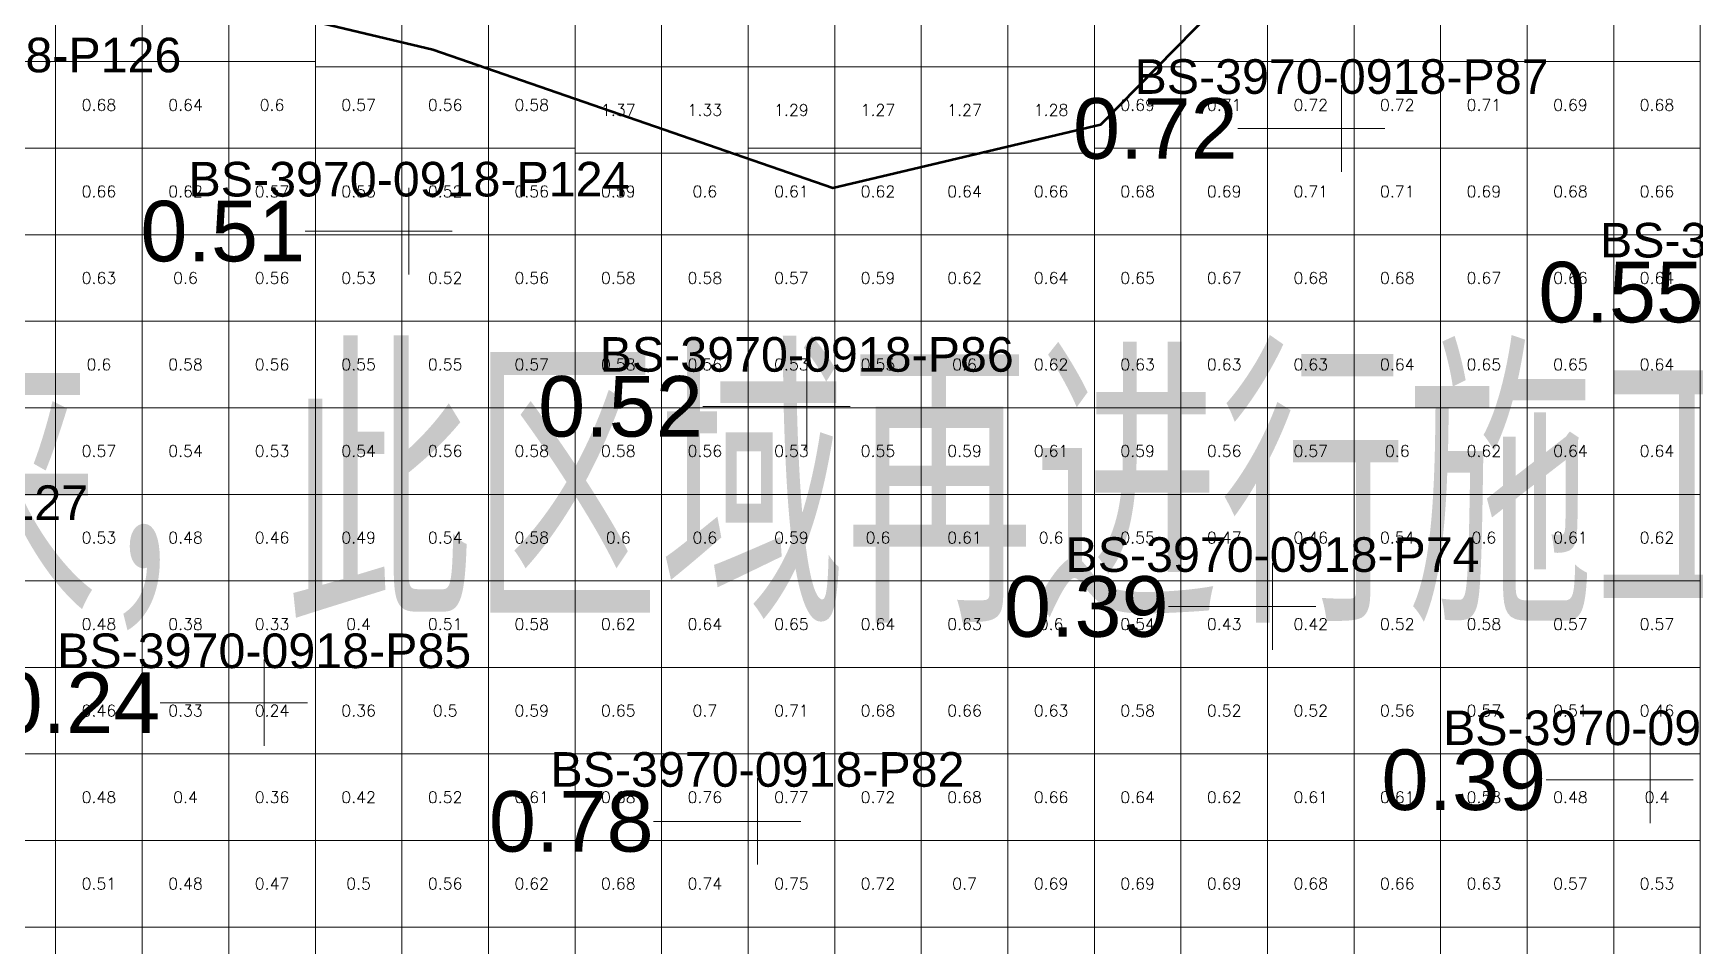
# Model space of a CAD drawing. Header units: inches. Extents: x 469759 to 470079, y 4349683 to 4349873.
# Drawn here: x 469878.04 to 469897.24, y 4349738.23 to 4349748.77 of the extents above; entities that cross this region are included whole.
import ezdxf
from ezdxf.enums import TextEntityAlignment as Align

# ---------------------------------------------------------------- set-up
doc = ezdxf.new("R2010")
doc.units = ezdxf.units.IN
doc.header["$MEASUREMENT"] = 0
for name, color, linetype, lineweight in [('点', 7, 'Continuous', 0), ('爆区方格网', 7, 'Continuous', 0), ('线条', 7, 'Continuous', 0), ('钻孔', 7, 'Continuous', 0)]:
    doc.layers.add(name, color=color, linetype=linetype, lineweight=lineweight)
doc.styles.add('3dmine_textStyle_1', font='txt.shx', dxfattribs={"height": 1, "bigfont": 'gbcbig.shx'})
doc.styles.add('3dmine_textStyle_2', font='arial.ttf', dxfattribs={"height": 1})
doc.styles.add('Standard_Shx', font='txt.shx', dxfattribs={"bigfont": 'gbcbig.shx'})

msp = doc.modelspace()

# ---------------------------------------------------------------- hatches: boundary and pattern name
at = {"layer": '钻孔', "linetype": 'Continuous', "lineweight": 0, "true_color": 0x00ffff, "extrusion": (0, 1, 0)}
for points in [[(-469878.209, 3959.597), (-469877.209, 3959.597), (-469877.209, 3972.597), (-469878.209, 3972.597)], [(-469894.16, 3959.778), (-469893.16, 3959.778), (-469893.16, 3972.778), (-469894.16, 3972.778)], [(-469883.386, 3959.727), (-469882.386, 3959.727), (-469882.386, 3972.727), (-469883.386, 3972.727)], [(-469887.981, 3959.727), (-469886.981, 3959.727), (-469886.981, 3972.727), (-469887.981, 3972.727)], [(-469887.412, 3959.809), (-469886.412, 3959.809), (-469886.412, 3972.809), (-469887.412, 3972.809)]]:
    msp.add_hatch(color=4, dxfattribs=at).paths.add_polyline_path(points, flags=0)
at = {"layer": '钻孔', "linetype": 'Continuous', "lineweight": 0, "true_color": 0x808080, "extrusion": (0, 1, 0)}
for points in [[(-469893.362, 3959.975), (-469892.362, 3959.975), (-469892.362, 3972.975), (-469893.362, 3972.975)], [(-469881.713, 3959.633), (-469880.713, 3959.633), (-469880.713, 3972.633), (-469881.713, 3972.633)], [(-469897.724, 3959.82), (-469896.724, 3959.82), (-469896.724, 3972.82), (-469897.724, 3972.82)]]:
    msp.add_hatch(color=8, dxfattribs=at).paths.add_polyline_path(points, flags=0)

# ---------------------------------------------------------------- linework, layer by layer
at = {"color": 5, "linetype": 'Continuous', "lineweight": 53, "elevation": 3966.246}
msp.add_lwpolyline([(469900.052, 4349766.199), (469884.88, 4349759.29), (469889.478, 4349756.794), (469892.637, 4349754.266), (469891.705, 4349752.968), (469892.104, 4349749.476), (469890.375, 4349747.712), (469887.283, 4349746.98), (469882.661, 4349748.577), (469880.7, 4349749.043), (469877.541, 4349750.341)], dxfattribs=at)
at = {"color": 5, "linetype": 'Continuous', "lineweight": 50, "elevation": 3966.246}
msp.add_lwpolyline([(469863.277, 4349745.916), (469865.372, 4349742.59), (469870.758, 4349742.39), (469875.513, 4349745.185), (469875.059, 4349748.364), (469877.541, 4349750.341), (469880.7, 4349749.043), (469882.661, 4349748.577), (469887.283, 4349746.98), (469890.375, 4349747.712), (469892.104, 4349749.476), (469891.705, 4349752.968), (469892.637, 4349754.266), (469889.478, 4349756.794), (469884.88, 4349759.29), (469865.757, 4349749.122), (469863.277, 4349745.916)], dxfattribs=at)
at = {"layer": '点', "color": 138, "linetype": 'Continuous', "lineweight": 0, "true_color": 0x004c4c}
for points, elevation in [([(469893.16, 4349747.17), (469893.16, 4349748.17)], 3972.778), ([(469893.66, 4349747.67), (469892.66, 4349747.67)], 3972.778), ([(469882.386, 4349745.984), (469882.386, 4349746.984)], 3972.727), ([(469882.886, 4349746.484), (469881.886, 4349746.484)], 3972.727), ([(469886.981, 4349743.959), (469886.981, 4349744.959)], 3972.727), ([(469887.481, 4349744.459), (469886.481, 4349744.459)], 3972.727), ([(469892.362, 4349741.646), (469892.362, 4349742.646)], 3972.975), ([(469892.862, 4349742.146), (469891.862, 4349742.146)], 3972.975), ([(469880.713, 4349740.534), (469880.713, 4349741.534)], 3972.633), ([(469881.213, 4349741.034), (469880.213, 4349741.034)], 3972.633), ([(469896.724, 4349739.644), (469896.724, 4349740.644)], 3972.82), ([(469886.412, 4349739.163), (469886.412, 4349740.163)], 3972.809), ([(469897.224, 4349740.144), (469896.224, 4349740.144)], 3972.82), ([(469886.912, 4349739.663), (469885.912, 4349739.663)], 3972.809)]:
    msp.add_lwpolyline(points, dxfattribs=dict(at, elevation=elevation))
at = {"layer": '爆区方格网', "color": 5, "linetype": 'Continuous', "lineweight": 0}
for points, elevation in [([(469878.304, 4349749.383), (469878.304, 4349748.442), (469877.304, 4349748.442), (469877.304, 4349749.383), (469877.304, 4349749.442), (469878.304, 4349749.442), (469878.304, 4349749.383)], 3972.193), ([(469879.304, 4349748.442), (469878.304, 4349748.442), (469878.304, 4349749.383), (469879.304, 4349749.383), (469879.304, 4349748.442)], 3972.193), ([(469880.304, 4349748.442), (469879.304, 4349748.442), (469879.304, 4349749.383), (469880.304, 4349749.383), (469880.304, 4349748.442)], 3972.193), ([(469882.304, 4349748.383), (469881.304, 4349748.383), (469881.304, 4349749.383), (469882.304, 4349749.383), (469882.304, 4349748.383)], 3972.334)]:
    msp.add_lwpolyline(points, dxfattribs=dict(at, elevation=elevation))
at = {"layer": '爆区方格网', "color": 5, "linetype": 'Continuous', "lineweight": 0, "true_color": 0x0000ff, "elevation": 3972.334}
for points in [[(469883.304, 4349748.383), (469882.304, 4349748.383), (469882.304, 4349749.383), (469883.304, 4349749.383), (469883.304, 4349748.383)], [(469884.304, 4349748.383), (469883.304, 4349748.383), (469883.304, 4349749.383), (469884.304, 4349749.383), (469884.304, 4349748.383)], [(469885.304, 4349748.383), (469884.304, 4349748.383), (469884.304, 4349749.383), (469885.304, 4349749.383), (469885.304, 4349748.383)], [(469886.304, 4349748.383), (469885.304, 4349748.383), (469885.304, 4349749.383), (469886.304, 4349749.383), (469886.304, 4349748.383)], [(469887.304, 4349748.383), (469886.304, 4349748.383), (469886.304, 4349749.383), (469887.304, 4349749.383), (469887.304, 4349748.383)], [(469888.304, 4349748.383), (469887.304, 4349748.383), (469887.304, 4349749.383), (469888.304, 4349749.383), (469888.304, 4349748.383)], [(469889.304, 4349748.383), (469888.304, 4349748.383), (469888.304, 4349749.383), (469889.304, 4349749.383), (469889.304, 4349748.383)], [(469890.304, 4349748.383), (469889.304, 4349748.383), (469889.304, 4349749.383), (469890.304, 4349749.383), (469890.304, 4349748.383)], [(469891.304, 4349748.383), (469890.304, 4349748.383), (469890.304, 4349749.383), (469891.304, 4349749.383), (469891.304, 4349748.383)], [(469885.304, 4349747.383), (469884.304, 4349747.383), (469884.304, 4349748.383), (469885.304, 4349748.383), (469885.304, 4349747.383)], [(469886.304, 4349747.383), (469885.304, 4349747.383), (469885.304, 4349748.383), (469886.304, 4349748.383), (469886.304, 4349747.383)], [(469887.304, 4349747.383), (469886.304, 4349747.383), (469886.304, 4349748.383), (469887.304, 4349748.383), (469887.304, 4349747.383)], [(469888.304, 4349747.383), (469887.304, 4349747.383), (469887.304, 4349748.383), (469888.304, 4349748.383), (469888.304, 4349747.383)], [(469889.304, 4349747.383), (469888.304, 4349747.383), (469888.304, 4349748.383), (469889.304, 4349748.383), (469889.304, 4349747.383)], [(469890.304, 4349747.383), (469889.304, 4349747.383), (469889.304, 4349748.383), (469890.304, 4349748.383), (469890.304, 4349747.383)]]:
    msp.add_lwpolyline(points, dxfattribs=at)
at = {"layer": '爆区方格网', "color": 4, "linetype": 'Continuous', "lineweight": 0, "true_color": 0x00ffff, "elevation": 3972.193}
for points in [[(469892.304, 4349748.442), (469891.304, 4349748.442), (469891.304, 4349749.383), (469892.304, 4349749.383), (469892.304, 4349748.442)], [(469893.304, 4349748.442), (469892.304, 4349748.442), (469892.304, 4349749.383), (469892.304, 4349749.442), (469893.304, 4349749.442), (469893.304, 4349748.442)], [(469894.304, 4349748.442), (469893.304, 4349748.442), (469893.304, 4349749.442), (469894.304, 4349749.442), (469894.304, 4349748.442)], [(469895.304, 4349748.442), (469894.304, 4349748.442), (469894.304, 4349749.442), (469895.304, 4349749.442), (469895.304, 4349748.442)], [(469896.304, 4349748.442), (469895.304, 4349748.442), (469895.304, 4349749.442), (469896.304, 4349749.442), (469896.304, 4349748.442)], [(469897.304, 4349748.442), (469896.304, 4349748.442), (469896.304, 4349749.442), (469897.304, 4349749.442), (469897.304, 4349748.442)], [(469878.304, 4349747.442), (469877.304, 4349747.442), (469877.304, 4349748.442), (469878.304, 4349748.442), (469878.304, 4349747.442)], [(469879.304, 4349747.442), (469878.304, 4349747.442), (469878.304, 4349748.442), (469879.304, 4349748.442), (469879.304, 4349747.442)], [(469880.304, 4349747.442), (469879.304, 4349747.442), (469879.304, 4349748.442), (469880.304, 4349748.442), (469880.304, 4349747.442)], [(469881.304, 4349748.383), (469881.304, 4349747.442), (469880.304, 4349747.442), (469880.304, 4349748.442), (469881.304, 4349748.442), (469881.304, 4349748.383)], [(469892.304, 4349747.442), (469891.304, 4349747.442), (469891.304, 4349748.383), (469891.304, 4349748.442), (469892.304, 4349748.442), (469892.304, 4349747.442)], [(469893.304, 4349747.442), (469892.304, 4349747.442), (469892.304, 4349748.442), (469893.304, 4349748.442), (469893.304, 4349747.442)], [(469894.304, 4349747.442), (469893.304, 4349747.442), (469893.304, 4349748.442), (469894.304, 4349748.442), (469894.304, 4349747.442)], [(469895.304, 4349747.442), (469894.304, 4349747.442), (469894.304, 4349748.442), (469895.304, 4349748.442), (469895.304, 4349747.442)], [(469896.304, 4349747.442), (469895.304, 4349747.442), (469895.304, 4349748.442), (469896.304, 4349748.442), (469896.304, 4349747.442)], [(469897.304, 4349747.442), (469896.304, 4349747.442), (469896.304, 4349748.442), (469897.304, 4349748.442), (469897.304, 4349747.442)], [(469882.304, 4349747.442), (469881.304, 4349747.442), (469881.304, 4349748.383), (469882.304, 4349748.383), (469882.304, 4349747.442)], [(469883.304, 4349747.442), (469882.304, 4349747.442), (469882.304, 4349748.383), (469883.304, 4349748.383), (469883.304, 4349747.442)], [(469884.304, 4349747.442), (469883.304, 4349747.442), (469883.304, 4349748.383), (469884.304, 4349748.383), (469884.304, 4349747.442)], [(469891.304, 4349747.442), (469890.304, 4349747.442), (469890.304, 4349748.383), (469891.304, 4349748.383), (469891.304, 4349747.442)], [(469878.304, 4349746.442), (469877.304, 4349746.442), (469877.304, 4349747.442), (469878.304, 4349747.442), (469878.304, 4349746.442)], [(469879.304, 4349746.442), (469878.304, 4349746.442), (469878.304, 4349747.442), (469879.304, 4349747.442), (469879.304, 4349746.442)], [(469880.304, 4349746.442), (469879.304, 4349746.442), (469879.304, 4349747.442), (469880.304, 4349747.442), (469880.304, 4349746.442)], [(469881.304, 4349746.442), (469880.304, 4349746.442), (469880.304, 4349747.442), (469881.304, 4349747.442), (469881.304, 4349746.442)], [(469882.304, 4349746.442), (469881.304, 4349746.442), (469881.304, 4349747.442), (469882.304, 4349747.442), (469882.304, 4349746.442)], [(469883.304, 4349746.442), (469882.304, 4349746.442), (469882.304, 4349747.442), (469883.304, 4349747.442), (469883.304, 4349746.442)], [(469884.304, 4349747.383), (469884.304, 4349746.442), (469883.304, 4349746.442), (469883.304, 4349747.442), (469884.304, 4349747.442), (469884.304, 4349747.383)], [(469887.304, 4349746.442), (469886.304, 4349746.442), (469886.304, 4349747.383), (469886.304, 4349747.442), (469887.304, 4349747.442), (469887.304, 4349746.442)], [(469888.304, 4349747.383), (469888.304, 4349746.442), (469887.304, 4349746.442), (469887.304, 4349747.442), (469888.304, 4349747.442), (469888.304, 4349747.383)], [(469891.304, 4349746.442), (469890.304, 4349746.442), (469890.304, 4349747.383), (469890.304, 4349747.442), (469891.304, 4349747.442), (469891.304, 4349746.442)], [(469892.304, 4349746.442), (469891.304, 4349746.442), (469891.304, 4349747.442), (469892.304, 4349747.442), (469892.304, 4349746.442)], [(469893.304, 4349746.442), (469892.304, 4349746.442), (469892.304, 4349747.442), (469893.304, 4349747.442), (469893.304, 4349746.442)], [(469894.304, 4349746.442), (469893.304, 4349746.442), (469893.304, 4349747.442), (469894.304, 4349747.442), (469894.304, 4349746.442)], [(469895.304, 4349746.442), (469894.304, 4349746.442), (469894.304, 4349747.442), (469895.304, 4349747.442), (469895.304, 4349746.442)], [(469896.304, 4349746.442), (469895.304, 4349746.442), (469895.304, 4349747.442), (469896.304, 4349747.442), (469896.304, 4349746.442)], [(469897.304, 4349746.442), (469896.304, 4349746.442), (469896.304, 4349747.442), (469897.304, 4349747.442), (469897.304, 4349746.442)], [(469885.304, 4349746.442), (469884.304, 4349746.442), (469884.304, 4349747.383), (469885.304, 4349747.383), (469885.304, 4349746.442)], [(469886.304, 4349746.442), (469885.304, 4349746.442), (469885.304, 4349747.383), (469886.304, 4349747.383), (469886.304, 4349746.442)], [(469889.304, 4349746.442), (469888.304, 4349746.442), (469888.304, 4349747.383), (469889.304, 4349747.383), (469889.304, 4349746.442)], [(469890.304, 4349746.442), (469889.304, 4349746.442), (469889.304, 4349747.383), (469890.304, 4349747.383), (469890.304, 4349746.442)], [(469878.304, 4349745.442), (469877.304, 4349745.442), (469877.304, 4349746.442), (469878.304, 4349746.442), (469878.304, 4349745.442)], [(469879.304, 4349745.442), (469878.304, 4349745.442), (469878.304, 4349746.442), (469879.304, 4349746.442), (469879.304, 4349745.442)], [(469880.304, 4349745.442), (469879.304, 4349745.442), (469879.304, 4349746.442), (469880.304, 4349746.442), (469880.304, 4349745.442)], [(469881.304, 4349745.442), (469880.304, 4349745.442), (469880.304, 4349746.442), (469881.304, 4349746.442), (469881.304, 4349745.442)], [(469882.304, 4349745.442), (469881.304, 4349745.442), (469881.304, 4349746.442), (469882.304, 4349746.442), (469882.304, 4349745.442)], [(469883.304, 4349745.442), (469882.304, 4349745.442), (469882.304, 4349746.442), (469883.304, 4349746.442), (469883.304, 4349745.442)], [(469884.304, 4349745.442), (469883.304, 4349745.442), (469883.304, 4349746.442), (469884.304, 4349746.442), (469884.304, 4349745.442)], [(469885.304, 4349745.442), (469884.304, 4349745.442), (469884.304, 4349746.442), (469885.304, 4349746.442), (469885.304, 4349745.442)], [(469886.304, 4349745.442), (469885.304, 4349745.442), (469885.304, 4349746.442), (469886.304, 4349746.442), (469886.304, 4349745.442)], [(469887.304, 4349745.442), (469886.304, 4349745.442), (469886.304, 4349746.442), (469887.304, 4349746.442), (469887.304, 4349745.442)], [(469888.304, 4349745.442), (469887.304, 4349745.442), (469887.304, 4349746.442), (469888.304, 4349746.442), (469888.304, 4349745.442)], [(469889.304, 4349745.442), (469888.304, 4349745.442), (469888.304, 4349746.442), (469889.304, 4349746.442), (469889.304, 4349745.442)], [(469890.304, 4349745.442), (469889.304, 4349745.442), (469889.304, 4349746.442), (469890.304, 4349746.442), (469890.304, 4349745.442)], [(469891.304, 4349745.442), (469890.304, 4349745.442), (469890.304, 4349746.442), (469891.304, 4349746.442), (469891.304, 4349745.442)], [(469892.304, 4349745.442), (469891.304, 4349745.442), (469891.304, 4349746.442), (469892.304, 4349746.442), (469892.304, 4349745.442)], [(469893.304, 4349745.442), (469892.304, 4349745.442), (469892.304, 4349746.442), (469893.304, 4349746.442), (469893.304, 4349745.442)], [(469894.304, 4349745.442), (469893.304, 4349745.442), (469893.304, 4349746.442), (469894.304, 4349746.442), (469894.304, 4349745.442)], [(469895.304, 4349745.442), (469894.304, 4349745.442), (469894.304, 4349746.442), (469895.304, 4349746.442), (469895.304, 4349745.442)], [(469896.304, 4349745.442), (469895.304, 4349745.442), (469895.304, 4349746.442), (469896.304, 4349746.442), (469896.304, 4349745.442)], [(469897.304, 4349745.442), (469896.304, 4349745.442), (469896.304, 4349746.442), (469897.304, 4349746.442), (469897.304, 4349745.442)], [(469878.304, 4349744.442), (469877.304, 4349744.442), (469877.304, 4349745.442), (469878.304, 4349745.442), (469878.304, 4349744.442)], [(469879.304, 4349744.442), (469878.304, 4349744.442), (469878.304, 4349745.442), (469879.304, 4349745.442), (469879.304, 4349744.442)], [(469880.304, 4349744.442), (469879.304, 4349744.442), (469879.304, 4349745.442), (469880.304, 4349745.442), (469880.304, 4349744.442)], [(469881.304, 4349744.442), (469880.304, 4349744.442), (469880.304, 4349745.442), (469881.304, 4349745.442), (469881.304, 4349744.442)], [(469882.304, 4349744.442), (469881.304, 4349744.442), (469881.304, 4349745.442), (469882.304, 4349745.442), (469882.304, 4349744.442)], [(469883.304, 4349744.442), (469882.304, 4349744.442), (469882.304, 4349745.442), (469883.304, 4349745.442), (469883.304, 4349744.442)], [(469884.304, 4349744.442), (469883.304, 4349744.442), (469883.304, 4349745.442), (469884.304, 4349745.442), (469884.304, 4349744.442)], [(469885.304, 4349744.442), (469884.304, 4349744.442), (469884.304, 4349745.442), (469885.304, 4349745.442), (469885.304, 4349744.442)], [(469886.304, 4349744.442), (469885.304, 4349744.442), (469885.304, 4349745.442), (469886.304, 4349745.442), (469886.304, 4349744.442)], [(469887.304, 4349744.442), (469886.304, 4349744.442), (469886.304, 4349745.442), (469887.304, 4349745.442), (469887.304, 4349744.442)], [(469888.304, 4349744.442), (469887.304, 4349744.442), (469887.304, 4349745.442), (469888.304, 4349745.442), (469888.304, 4349744.442)], [(469889.304, 4349744.442), (469888.304, 4349744.442), (469888.304, 4349745.442), (469889.304, 4349745.442), (469889.304, 4349744.442)], [(469890.304, 4349744.442), (469889.304, 4349744.442), (469889.304, 4349745.442), (469890.304, 4349745.442), (469890.304, 4349744.442)], [(469891.304, 4349744.442), (469890.304, 4349744.442), (469890.304, 4349745.442), (469891.304, 4349745.442), (469891.304, 4349744.442)], [(469892.304, 4349744.442), (469891.304, 4349744.442), (469891.304, 4349745.442), (469892.304, 4349745.442), (469892.304, 4349744.442)], [(469893.304, 4349744.442), (469892.304, 4349744.442), (469892.304, 4349745.442), (469893.304, 4349745.442), (469893.304, 4349744.442)], [(469894.304, 4349744.442), (469893.304, 4349744.442), (469893.304, 4349745.442), (469894.304, 4349745.442), (469894.304, 4349744.442)], [(469895.304, 4349744.442), (469894.304, 4349744.442), (469894.304, 4349745.442), (469895.304, 4349745.442), (469895.304, 4349744.442)], [(469896.304, 4349744.442), (469895.304, 4349744.442), (469895.304, 4349745.442), (469896.304, 4349745.442), (469896.304, 4349744.442)], [(469897.304, 4349744.442), (469896.304, 4349744.442), (469896.304, 4349745.442), (469897.304, 4349745.442), (469897.304, 4349744.442)], [(469878.304, 4349743.442), (469877.304, 4349743.442), (469877.304, 4349744.442), (469878.304, 4349744.442), (469878.304, 4349743.442)], [(469879.304, 4349743.442), (469878.304, 4349743.442), (469878.304, 4349744.442), (469879.304, 4349744.442), (469879.304, 4349743.442)], [(469880.304, 4349743.442), (469879.304, 4349743.442), (469879.304, 4349744.442), (469880.304, 4349744.442), (469880.304, 4349743.442)], [(469881.304, 4349743.442), (469880.304, 4349743.442), (469880.304, 4349744.442), (469881.304, 4349744.442), (469881.304, 4349743.442)], [(469882.304, 4349743.442), (469881.304, 4349743.442), (469881.304, 4349744.442), (469882.304, 4349744.442), (469882.304, 4349743.442)], [(469883.304, 4349743.442), (469882.304, 4349743.442), (469882.304, 4349744.442), (469883.304, 4349744.442), (469883.304, 4349743.442)], [(469884.304, 4349743.442), (469883.304, 4349743.442), (469883.304, 4349744.442), (469884.304, 4349744.442), (469884.304, 4349743.442)], [(469885.304, 4349743.442), (469884.304, 4349743.442), (469884.304, 4349744.442), (469885.304, 4349744.442), (469885.304, 4349743.442)], [(469886.304, 4349743.442), (469885.304, 4349743.442), (469885.304, 4349744.442), (469886.304, 4349744.442), (469886.304, 4349743.442)], [(469887.304, 4349743.442), (469886.304, 4349743.442), (469886.304, 4349744.442), (469887.304, 4349744.442), (469887.304, 4349743.442)], [(469888.304, 4349743.442), (469887.304, 4349743.442), (469887.304, 4349744.442), (469888.304, 4349744.442), (469888.304, 4349743.442)], [(469889.304, 4349743.442), (469888.304, 4349743.442), (469888.304, 4349744.442), (469889.304, 4349744.442), (469889.304, 4349743.442)], [(469890.304, 4349743.442), (469889.304, 4349743.442), (469889.304, 4349744.442), (469890.304, 4349744.442), (469890.304, 4349743.442)], [(469891.304, 4349743.442), (469890.304, 4349743.442), (469890.304, 4349744.442), (469891.304, 4349744.442), (469891.304, 4349743.442)], [(469892.304, 4349743.442), (469891.304, 4349743.442), (469891.304, 4349744.442), (469892.304, 4349744.442), (469892.304, 4349743.442)], [(469893.304, 4349743.442), (469892.304, 4349743.442), (469892.304, 4349744.442), (469893.304, 4349744.442), (469893.304, 4349743.442)], [(469894.304, 4349743.442), (469893.304, 4349743.442), (469893.304, 4349744.442), (469894.304, 4349744.442), (469894.304, 4349743.442)], [(469895.304, 4349743.442), (469894.304, 4349743.442), (469894.304, 4349744.442), (469895.304, 4349744.442), (469895.304, 4349743.442)], [(469896.304, 4349743.442), (469895.304, 4349743.442), (469895.304, 4349744.442), (469896.304, 4349744.442), (469896.304, 4349743.442)], [(469897.304, 4349743.442), (469896.304, 4349743.442), (469896.304, 4349744.442), (469897.304, 4349744.442), (469897.304, 4349743.442)], [(469878.304, 4349742.442), (469877.304, 4349742.442), (469877.304, 4349743.442), (469878.304, 4349743.442), (469878.304, 4349742.442)], [(469879.304, 4349742.442), (469878.304, 4349742.442), (469878.304, 4349743.442), (469879.304, 4349743.442), (469879.304, 4349742.442)], [(469880.304, 4349742.442), (469879.304, 4349742.442), (469879.304, 4349743.442), (469880.304, 4349743.442), (469880.304, 4349742.442)], [(469881.304, 4349742.442), (469880.304, 4349742.442), (469880.304, 4349743.442), (469881.304, 4349743.442), (469881.304, 4349742.442)], [(469882.304, 4349742.442), (469881.304, 4349742.442), (469881.304, 4349743.442), (469882.304, 4349743.442), (469882.304, 4349742.442)], [(469883.304, 4349742.442), (469882.304, 4349742.442), (469882.304, 4349743.442), (469883.304, 4349743.442), (469883.304, 4349742.442)], [(469884.304, 4349742.442), (469883.304, 4349742.442), (469883.304, 4349743.442), (469884.304, 4349743.442), (469884.304, 4349742.442)], [(469885.304, 4349742.442), (469884.304, 4349742.442), (469884.304, 4349743.442), (469885.304, 4349743.442), (469885.304, 4349742.442)], [(469886.304, 4349742.442), (469885.304, 4349742.442), (469885.304, 4349743.442), (469886.304, 4349743.442), (469886.304, 4349742.442)], [(469887.304, 4349742.442), (469886.304, 4349742.442), (469886.304, 4349743.442), (469887.304, 4349743.442), (469887.304, 4349742.442)], [(469888.304, 4349742.442), (469887.304, 4349742.442), (469887.304, 4349743.442), (469888.304, 4349743.442), (469888.304, 4349742.442)], [(469889.304, 4349742.442), (469888.304, 4349742.442), (469888.304, 4349743.442), (469889.304, 4349743.442), (469889.304, 4349742.442)], [(469890.304, 4349742.442), (469889.304, 4349742.442), (469889.304, 4349743.442), (469890.304, 4349743.442), (469890.304, 4349742.442)], [(469891.304, 4349742.442), (469890.304, 4349742.442), (469890.304, 4349743.442), (469891.304, 4349743.442), (469891.304, 4349742.442)], [(469892.304, 4349742.442), (469891.304, 4349742.442), (469891.304, 4349743.442), (469892.304, 4349743.442), (469892.304, 4349742.442)], [(469893.304, 4349742.442), (469892.304, 4349742.442), (469892.304, 4349743.442), (469893.304, 4349743.442), (469893.304, 4349742.442)], [(469894.304, 4349742.442), (469893.304, 4349742.442), (469893.304, 4349743.442), (469894.304, 4349743.442), (469894.304, 4349742.442)], [(469895.304, 4349742.442), (469894.304, 4349742.442), (469894.304, 4349743.442), (469895.304, 4349743.442), (469895.304, 4349742.442)], [(469896.304, 4349742.442), (469895.304, 4349742.442), (469895.304, 4349743.442), (469896.304, 4349743.442), (469896.304, 4349742.442)], [(469897.304, 4349742.442), (469896.304, 4349742.442), (469896.304, 4349743.442), (469897.304, 4349743.442), (469897.304, 4349742.442)], [(469878.304, 4349741.442), (469877.304, 4349741.442), (469877.304, 4349742.442), (469878.304, 4349742.442), (469878.304, 4349741.442)], [(469879.304, 4349741.442), (469878.304, 4349741.442), (469878.304, 4349742.442), (469879.304, 4349742.442), (469879.304, 4349741.442)], [(469880.304, 4349741.442), (469879.304, 4349741.442), (469879.304, 4349742.442), (469880.304, 4349742.442), (469880.304, 4349741.442)], [(469881.304, 4349741.442), (469880.304, 4349741.442), (469880.304, 4349742.442), (469881.304, 4349742.442), (469881.304, 4349741.442)], [(469882.304, 4349741.442), (469881.304, 4349741.442), (469881.304, 4349742.442), (469882.304, 4349742.442), (469882.304, 4349741.442)], [(469883.304, 4349741.442), (469882.304, 4349741.442), (469882.304, 4349742.442), (469883.304, 4349742.442), (469883.304, 4349741.442)], [(469884.304, 4349741.442), (469883.304, 4349741.442), (469883.304, 4349742.442), (469884.304, 4349742.442), (469884.304, 4349741.442)], [(469885.304, 4349741.442), (469884.304, 4349741.442), (469884.304, 4349742.442), (469885.304, 4349742.442), (469885.304, 4349741.442)], [(469886.304, 4349741.442), (469885.304, 4349741.442), (469885.304, 4349742.442), (469886.304, 4349742.442), (469886.304, 4349741.442)], [(469887.304, 4349741.442), (469886.304, 4349741.442), (469886.304, 4349742.442), (469887.304, 4349742.442), (469887.304, 4349741.442)], [(469888.304, 4349741.442), (469887.304, 4349741.442), (469887.304, 4349742.442), (469888.304, 4349742.442), (469888.304, 4349741.442)], [(469889.304, 4349741.442), (469888.304, 4349741.442), (469888.304, 4349742.442), (469889.304, 4349742.442), (469889.304, 4349741.442)], [(469890.304, 4349741.442), (469889.304, 4349741.442), (469889.304, 4349742.442), (469890.304, 4349742.442), (469890.304, 4349741.442)], [(469891.304, 4349741.442), (469890.304, 4349741.442), (469890.304, 4349742.442), (469891.304, 4349742.442), (469891.304, 4349741.442)], [(469892.304, 4349741.442), (469891.304, 4349741.442), (469891.304, 4349742.442), (469892.304, 4349742.442), (469892.304, 4349741.442)], [(469893.304, 4349741.442), (469892.304, 4349741.442), (469892.304, 4349742.442), (469893.304, 4349742.442), (469893.304, 4349741.442)], [(469894.304, 4349741.442), (469893.304, 4349741.442), (469893.304, 4349742.442), (469894.304, 4349742.442), (469894.304, 4349741.442)], [(469895.304, 4349741.442), (469894.304, 4349741.442), (469894.304, 4349742.442), (469895.304, 4349742.442), (469895.304, 4349741.442)], [(469896.304, 4349741.442), (469895.304, 4349741.442), (469895.304, 4349742.442), (469896.304, 4349742.442), (469896.304, 4349741.442)], [(469897.304, 4349741.442), (469896.304, 4349741.442), (469896.304, 4349742.442), (469897.304, 4349742.442), (469897.304, 4349741.442)], [(469878.304, 4349740.442), (469877.304, 4349740.442), (469877.304, 4349741.442), (469878.304, 4349741.442), (469878.304, 4349740.442)], [(469879.304, 4349740.442), (469878.304, 4349740.442), (469878.304, 4349741.442), (469879.304, 4349741.442), (469879.304, 4349740.442)], [(469880.304, 4349740.442), (469879.304, 4349740.442), (469879.304, 4349741.442), (469880.304, 4349741.442), (469880.304, 4349740.442)], [(469881.304, 4349740.442), (469880.304, 4349740.442), (469880.304, 4349741.442), (469881.304, 4349741.442), (469881.304, 4349740.442)], [(469882.304, 4349740.442), (469881.304, 4349740.442), (469881.304, 4349741.442), (469882.304, 4349741.442), (469882.304, 4349740.442)], [(469883.304, 4349740.442), (469882.304, 4349740.442), (469882.304, 4349741.442), (469883.304, 4349741.442), (469883.304, 4349740.442)], [(469884.304, 4349740.442), (469883.304, 4349740.442), (469883.304, 4349741.442), (469884.304, 4349741.442), (469884.304, 4349740.442)], [(469885.304, 4349740.442), (469884.304, 4349740.442), (469884.304, 4349741.442), (469885.304, 4349741.442), (469885.304, 4349740.442)], [(469886.304, 4349740.442), (469885.304, 4349740.442), (469885.304, 4349741.442), (469886.304, 4349741.442), (469886.304, 4349740.442)], [(469887.304, 4349740.442), (469886.304, 4349740.442), (469886.304, 4349741.442), (469887.304, 4349741.442), (469887.304, 4349740.442)], [(469888.304, 4349740.442), (469887.304, 4349740.442), (469887.304, 4349741.442), (469888.304, 4349741.442), (469888.304, 4349740.442)], [(469889.304, 4349740.442), (469888.304, 4349740.442), (469888.304, 4349741.442), (469889.304, 4349741.442), (469889.304, 4349740.442)], [(469890.304, 4349740.442), (469889.304, 4349740.442), (469889.304, 4349741.442), (469890.304, 4349741.442), (469890.304, 4349740.442)], [(469891.304, 4349740.442), (469890.304, 4349740.442), (469890.304, 4349741.442), (469891.304, 4349741.442), (469891.304, 4349740.442)], [(469892.304, 4349740.442), (469891.304, 4349740.442), (469891.304, 4349741.442), (469892.304, 4349741.442), (469892.304, 4349740.442)], [(469893.304, 4349740.442), (469892.304, 4349740.442), (469892.304, 4349741.442), (469893.304, 4349741.442), (469893.304, 4349740.442)], [(469894.304, 4349740.442), (469893.304, 4349740.442), (469893.304, 4349741.442), (469894.304, 4349741.442), (469894.304, 4349740.442)], [(469895.304, 4349740.442), (469894.304, 4349740.442), (469894.304, 4349741.442), (469895.304, 4349741.442), (469895.304, 4349740.442)], [(469896.304, 4349740.442), (469895.304, 4349740.442), (469895.304, 4349741.442), (469896.304, 4349741.442), (469896.304, 4349740.442)], [(469897.304, 4349740.442), (469896.304, 4349740.442), (469896.304, 4349741.442), (469897.304, 4349741.442), (469897.304, 4349740.442)], [(469878.304, 4349739.442), (469877.304, 4349739.442), (469877.304, 4349740.442), (469878.304, 4349740.442), (469878.304, 4349739.442)], [(469879.304, 4349739.442), (469878.304, 4349739.442), (469878.304, 4349740.442), (469879.304, 4349740.442), (469879.304, 4349739.442)], [(469880.304, 4349739.442), (469879.304, 4349739.442), (469879.304, 4349740.442), (469880.304, 4349740.442), (469880.304, 4349739.442)], [(469881.304, 4349739.442), (469880.304, 4349739.442), (469880.304, 4349740.442), (469881.304, 4349740.442), (469881.304, 4349739.442)], [(469882.304, 4349739.442), (469881.304, 4349739.442), (469881.304, 4349740.442), (469882.304, 4349740.442), (469882.304, 4349739.442)], [(469883.304, 4349739.442), (469882.304, 4349739.442), (469882.304, 4349740.442), (469883.304, 4349740.442), (469883.304, 4349739.442)], [(469884.304, 4349739.442), (469883.304, 4349739.442), (469883.304, 4349740.442), (469884.304, 4349740.442), (469884.304, 4349739.442)], [(469885.304, 4349739.442), (469884.304, 4349739.442), (469884.304, 4349740.442), (469885.304, 4349740.442), (469885.304, 4349739.442)], [(469886.304, 4349739.442), (469885.304, 4349739.442), (469885.304, 4349740.442), (469886.304, 4349740.442), (469886.304, 4349739.442)], [(469887.304, 4349739.442), (469886.304, 4349739.442), (469886.304, 4349740.442), (469887.304, 4349740.442), (469887.304, 4349739.442)], [(469888.304, 4349739.442), (469887.304, 4349739.442), (469887.304, 4349740.442), (469888.304, 4349740.442), (469888.304, 4349739.442)], [(469889.304, 4349739.442), (469888.304, 4349739.442), (469888.304, 4349740.442), (469889.304, 4349740.442), (469889.304, 4349739.442)], [(469890.304, 4349739.442), (469889.304, 4349739.442), (469889.304, 4349740.442), (469890.304, 4349740.442), (469890.304, 4349739.442)], [(469891.304, 4349739.442), (469890.304, 4349739.442), (469890.304, 4349740.442), (469891.304, 4349740.442), (469891.304, 4349739.442)], [(469892.304, 4349739.442), (469891.304, 4349739.442), (469891.304, 4349740.442), (469892.304, 4349740.442), (469892.304, 4349739.442)], [(469893.304, 4349739.442), (469892.304, 4349739.442), (469892.304, 4349740.442), (469893.304, 4349740.442), (469893.304, 4349739.442)], [(469894.304, 4349739.442), (469893.304, 4349739.442), (469893.304, 4349740.442), (469894.304, 4349740.442), (469894.304, 4349739.442)], [(469895.304, 4349739.442), (469894.304, 4349739.442), (469894.304, 4349740.442), (469895.304, 4349740.442), (469895.304, 4349739.442)], [(469896.304, 4349739.442), (469895.304, 4349739.442), (469895.304, 4349740.442), (469896.304, 4349740.442), (469896.304, 4349739.442)], [(469897.304, 4349739.442), (469896.304, 4349739.442), (469896.304, 4349740.442), (469897.304, 4349740.442), (469897.304, 4349739.442)], [(469878.304, 4349738.442), (469877.304, 4349738.442), (469877.304, 4349739.442), (469878.304, 4349739.442), (469878.304, 4349738.442)], [(469879.304, 4349738.442), (469878.304, 4349738.442), (469878.304, 4349739.442), (469879.304, 4349739.442), (469879.304, 4349738.442)], [(469880.304, 4349738.442), (469879.304, 4349738.442), (469879.304, 4349739.442), (469880.304, 4349739.442), (469880.304, 4349738.442)], [(469881.304, 4349738.442), (469880.304, 4349738.442), (469880.304, 4349739.442), (469881.304, 4349739.442), (469881.304, 4349738.442)], [(469882.304, 4349738.442), (469881.304, 4349738.442), (469881.304, 4349739.442), (469882.304, 4349739.442), (469882.304, 4349738.442)], [(469883.304, 4349738.442), (469882.304, 4349738.442), (469882.304, 4349739.442), (469883.304, 4349739.442), (469883.304, 4349738.442)], [(469884.304, 4349738.442), (469883.304, 4349738.442), (469883.304, 4349739.442), (469884.304, 4349739.442), (469884.304, 4349738.442)], [(469885.304, 4349738.442), (469884.304, 4349738.442), (469884.304, 4349739.442), (469885.304, 4349739.442), (469885.304, 4349738.442)], [(469886.304, 4349738.442), (469885.304, 4349738.442), (469885.304, 4349739.442), (469886.304, 4349739.442), (469886.304, 4349738.442)], [(469887.304, 4349738.442), (469886.304, 4349738.442), (469886.304, 4349739.442), (469887.304, 4349739.442), (469887.304, 4349738.442)], [(469888.304, 4349738.442), (469887.304, 4349738.442), (469887.304, 4349739.442), (469888.304, 4349739.442), (469888.304, 4349738.442)], [(469889.304, 4349738.442), (469888.304, 4349738.442), (469888.304, 4349739.442), (469889.304, 4349739.442), (469889.304, 4349738.442)], [(469890.304, 4349738.442), (469889.304, 4349738.442), (469889.304, 4349739.442), (469890.304, 4349739.442), (469890.304, 4349738.442)], [(469891.304, 4349738.442), (469890.304, 4349738.442), (469890.304, 4349739.442), (469891.304, 4349739.442), (469891.304, 4349738.442)], [(469892.304, 4349738.442), (469891.304, 4349738.442), (469891.304, 4349739.442), (469892.304, 4349739.442), (469892.304, 4349738.442)], [(469893.304, 4349738.442), (469892.304, 4349738.442), (469892.304, 4349739.442), (469893.304, 4349739.442), (469893.304, 4349738.442)], [(469894.304, 4349738.442), (469893.304, 4349738.442), (469893.304, 4349739.442), (469894.304, 4349739.442), (469894.304, 4349738.442)], [(469895.304, 4349738.442), (469894.304, 4349738.442), (469894.304, 4349739.442), (469895.304, 4349739.442), (469895.304, 4349738.442)], [(469896.304, 4349738.442), (469895.304, 4349738.442), (469895.304, 4349739.442), (469896.304, 4349739.442), (469896.304, 4349738.442)], [(469897.304, 4349738.442), (469896.304, 4349738.442), (469896.304, 4349739.442), (469897.304, 4349739.442), (469897.304, 4349738.442)], [(469878.304, 4349737.442), (469877.304, 4349737.442), (469877.304, 4349738.442), (469878.304, 4349738.442), (469878.304, 4349737.442)], [(469879.304, 4349737.442), (469878.304, 4349737.442), (469878.304, 4349738.442), (469879.304, 4349738.442), (469879.304, 4349737.442)], [(469880.304, 4349737.442), (469879.304, 4349737.442), (469879.304, 4349738.442), (469880.304, 4349738.442), (469880.304, 4349737.442)], [(469881.304, 4349737.442), (469880.304, 4349737.442), (469880.304, 4349738.442), (469881.304, 4349738.442), (469881.304, 4349737.442)], [(469882.304, 4349737.442), (469881.304, 4349737.442), (469881.304, 4349738.442), (469882.304, 4349738.442), (469882.304, 4349737.442)], [(469883.304, 4349737.442), (469882.304, 4349737.442), (469882.304, 4349738.442), (469883.304, 4349738.442), (469883.304, 4349737.442)], [(469884.304, 4349737.442), (469883.304, 4349737.442), (469883.304, 4349738.442), (469884.304, 4349738.442), (469884.304, 4349737.442)], [(469885.304, 4349737.442), (469884.304, 4349737.442), (469884.304, 4349738.442), (469885.304, 4349738.442), (469885.304, 4349737.442)], [(469886.304, 4349737.442), (469885.304, 4349737.442), (469885.304, 4349738.442), (469886.304, 4349738.442), (469886.304, 4349737.442)], [(469887.304, 4349737.442), (469886.304, 4349737.442), (469886.304, 4349738.442), (469887.304, 4349738.442), (469887.304, 4349737.442)], [(469888.304, 4349737.442), (469887.304, 4349737.442), (469887.304, 4349738.442), (469888.304, 4349738.442), (469888.304, 4349737.442)], [(469889.304, 4349737.442), (469888.304, 4349737.442), (469888.304, 4349738.442), (469889.304, 4349738.442), (469889.304, 4349737.442)], [(469890.304, 4349737.442), (469889.304, 4349737.442), (469889.304, 4349738.442), (469890.304, 4349738.442), (469890.304, 4349737.442)], [(469891.304, 4349737.442), (469890.304, 4349737.442), (469890.304, 4349738.442), (469891.304, 4349738.442), (469891.304, 4349737.442)], [(469892.304, 4349737.442), (469891.304, 4349737.442), (469891.304, 4349738.442), (469892.304, 4349738.442), (469892.304, 4349737.442)], [(469893.304, 4349737.442), (469892.304, 4349737.442), (469892.304, 4349738.442), (469893.304, 4349738.442), (469893.304, 4349737.442)], [(469894.304, 4349737.442), (469893.304, 4349737.442), (469893.304, 4349738.442), (469894.304, 4349738.442), (469894.304, 4349737.442)], [(469895.304, 4349737.442), (469894.304, 4349737.442), (469894.304, 4349738.442), (469895.304, 4349738.442), (469895.304, 4349737.442)], [(469896.304, 4349737.442), (469895.304, 4349737.442), (469895.304, 4349738.442), (469896.304, 4349738.442), (469896.304, 4349737.442)], [(469897.304, 4349737.442), (469896.304, 4349737.442), (469896.304, 4349738.442), (469897.304, 4349738.442), (469897.304, 4349737.442)]]:
    msp.add_lwpolyline(points, dxfattribs=at)
at = {"layer": '线条', "color": 138, "linetype": 'Continuous', "lineweight": 0, "true_color": 0x004c4c}
for points, elevation in [([(469893.16, 4349747.67), (469893.16, 4349747.67), (469893.16, 4349747.67)], 3972.778), ([(469882.386, 4349746.484), (469882.386, 4349746.484), (469882.386, 4349746.484)], 3972.727), ([(469886.981, 4349744.459), (469886.981, 4349744.459), (469886.981, 4349744.459)], 3972.727), ([(469892.362, 4349742.146), (469892.362, 4349742.146), (469892.362, 4349742.146)], 3972.975), ([(469880.713, 4349741.034), (469880.713, 4349741.034), (469880.713, 4349741.034)], 3972.633), ([(469896.724, 4349740.144), (469896.724, 4349740.144), (469896.724, 4349740.144)], 3972.82), ([(469886.412, 4349739.663), (469886.412, 4349739.663), (469886.412, 4349739.663)], 3972.809)]:
    msp.add_lwpolyline(points, dxfattribs=dict(at, elevation=elevation))
at = {"layer": '钻孔', "color": 4, "linetype": 'Continuous', "lineweight": 0, "true_color": 0x00ffff}
for points, elevation in [([(469893.16, 4349747.67), (469891.96, 4349747.67)], 3972.778), ([(469893.16, 4349747.67), (469891.96, 4349747.67)], 3959.778), ([(469882.386, 4349746.484), (469881.186, 4349746.484)], 3972.727), ([(469882.386, 4349746.484), (469881.186, 4349746.484)], 3959.727), ([(469886.981, 4349744.459), (469885.781, 4349744.459)], 3972.727), ([(469886.981, 4349744.459), (469885.781, 4349744.459)], 3959.727), ([(469886.412, 4349739.663), (469885.212, 4349739.663)], 3972.809), ([(469886.412, 4349739.663), (469885.212, 4349739.663)], 3959.809)]:
    msp.add_lwpolyline(points, dxfattribs=dict(at, elevation=elevation))
at = {"layer": '钻孔', "color": 8, "linetype": 'Continuous', "lineweight": 0, "true_color": 0x808080}
for points, elevation in [([(469892.362, 4349742.146), (469891.162, 4349742.146)], 3972.975), ([(469892.362, 4349742.146), (469891.162, 4349742.146)], 3959.975), ([(469880.713, 4349741.034), (469879.513, 4349741.034)], 3972.633), ([(469880.713, 4349741.034), (469879.513, 4349741.034)], 3959.633), ([(469896.724, 4349740.144), (469895.524, 4349740.144)], 3972.82), ([(469896.724, 4349740.144), (469895.524, 4349740.144)], 3959.82)]:
    msp.add_lwpolyline(points, dxfattribs=dict(at, elevation=elevation))

# ---------------------------------------------------------------- texts
at = {"color": 4, "linetype": 'Continuous', "lineweight": 0, "true_color": 0x00ffff, "style": '3dmine_textStyle_1'}
for s, p in [('0.68', (469878.804, 4349747.942, 3972.193)), ('0.64', (469879.804, 4349747.942, 3972.193)), ('0.6', (469880.804, 4349747.942, 3972.193)), ('0.57', (469881.804, 4349747.942, 3972.193)), ('0.56', (469882.804, 4349747.942, 3972.193)), ('0.58', (469883.804, 4349747.942, 3972.193)), ('0.69', (469890.804, 4349747.942, 3972.193)), ('0.71', (469891.804, 4349747.942, 3972.193)), ('0.72', (469892.804, 4349747.942, 3972.193)), ('0.72', (469893.804, 4349747.942, 3972.193)), ('0.71', (469894.804, 4349747.942, 3972.193)), ('0.69', (469895.804, 4349747.942, 3972.193)), ('0.68', (469896.804, 4349747.942, 3972.193)), ('0.66', (469878.804, 4349746.942, 3972.193)), ('0.62', (469879.804, 4349746.942, 3972.193)), ('0.57', (469880.804, 4349746.942, 3972.193)), ('0.53', (469881.804, 4349746.942, 3972.193)), ('0.52', (469882.804, 4349746.942, 3972.193)), ('0.56', (469883.804, 4349746.942, 3972.193)), ('0.59', (469884.804, 4349746.942, 3972.193)), ('0.6', (469885.804, 4349746.942, 3972.193)), ('0.61', (469886.804, 4349746.942, 3972.193)), ('0.62', (469887.804, 4349746.942, 3972.193)), ('0.64', (469888.804, 4349746.942, 3972.193)), ('0.66', (469889.804, 4349746.942, 3972.193)), ('0.68', (469890.804, 4349746.942, 3972.193)), ('0.69', (469891.804, 4349746.942, 3972.193)), ('0.71', (469892.804, 4349746.942, 3972.193)), ('0.71', (469893.804, 4349746.942, 3972.193)), ('0.69', (469894.804, 4349746.942, 3972.193)), ('0.68', (469895.804, 4349746.942, 3972.193)), ('0.66', (469896.804, 4349746.942, 3972.193)), ('0.63', (469878.804, 4349745.942, 3972.193)), ('0.6', (469879.804, 4349745.942, 3972.193)), ('0.56', (469880.804, 4349745.942, 3972.193)), ('0.53', (469881.804, 4349745.942, 3972.193)), ('0.52', (469882.804, 4349745.942, 3972.193)), ('0.56', (469883.804, 4349745.942, 3972.193)), ('0.58', (469884.804, 4349745.942, 3972.193)), ('0.58', (469885.804, 4349745.942, 3972.193)), ('0.57', (469886.804, 4349745.942, 3972.193)), ('0.59', (469887.804, 4349745.942, 3972.193)), ('0.62', (469888.804, 4349745.942, 3972.193)), ('0.64', (469889.804, 4349745.942, 3972.193)), ('0.65', (469890.804, 4349745.942, 3972.193)), ('0.67', (469891.804, 4349745.942, 3972.193)), ('0.68', (469892.804, 4349745.942, 3972.193)), ('0.68', (469893.804, 4349745.942, 3972.193)), ('0.67', (469894.804, 4349745.942, 3972.193)), ('0.66', (469895.804, 4349745.942, 3972.193)), ('0.64', (469896.804, 4349745.942, 3972.193)), ('0.6', (469878.804, 4349744.942, 3972.193)), ('0.58', (469879.804, 4349744.942, 3972.193)), ('0.56', (469880.804, 4349744.942, 3972.193)), ('0.55', (469881.804, 4349744.942, 3972.193)), ('0.55', (469882.804, 4349744.942, 3972.193)), ('0.57', (469883.804, 4349744.942, 3972.193)), ('0.58', (469884.804, 4349744.942, 3972.193)), ('0.56', (469885.804, 4349744.942, 3972.193)), ('0.53', (469886.804, 4349744.942, 3972.193)), ('0.55', (469887.804, 4349744.942, 3972.193)), ('0.6', (469888.804, 4349744.942, 3972.193)), ('0.62', (469889.804, 4349744.942, 3972.193)), ('0.63', (469890.804, 4349744.942, 3972.193)), ('0.63', (469891.804, 4349744.942, 3972.193)), ('0.63', (469892.804, 4349744.942, 3972.193)), ('0.64', (469893.804, 4349744.942, 3972.193)), ('0.65', (469894.804, 4349744.942, 3972.193)), ('0.65', (469895.804, 4349744.942, 3972.193)), ('0.64', (469896.804, 4349744.942, 3972.193)), ('0.57', (469878.804, 4349743.942, 3972.193)), ('0.54', (469879.804, 4349743.942, 3972.193)), ('0.53', (469880.804, 4349743.942, 3972.193)), ('0.54', (469881.804, 4349743.942, 3972.193)), ('0.56', (469882.804, 4349743.942, 3972.193)), ('0.58', (469883.804, 4349743.942, 3972.193)), ('0.58', (469884.804, 4349743.942, 3972.193)), ('0.56', (469885.804, 4349743.942, 3972.193)), ('0.53', (469886.804, 4349743.942, 3972.193)), ('0.55', (469887.804, 4349743.942, 3972.193)), ('0.59', (469888.804, 4349743.942, 3972.193)), ('0.61', (469889.804, 4349743.942, 3972.193)), ('0.59', (469890.804, 4349743.942, 3972.193)), ('0.56', (469891.804, 4349743.942, 3972.193)), ('0.57', (469892.804, 4349743.942, 3972.193)), ('0.6', (469893.804, 4349743.942, 3972.193)), ('0.62', (469894.804, 4349743.942, 3972.193)), ('0.64', (469895.804, 4349743.942, 3972.193)), ('0.64', (469896.804, 4349743.942, 3972.193)), ('0.53', (469878.804, 4349742.942, 3972.193)), ('0.48', (469879.804, 4349742.942, 3972.193)), ('0.46', (469880.804, 4349742.942, 3972.193)), ('0.49', (469881.804, 4349742.942, 3972.193)), ('0.54', (469882.804, 4349742.942, 3972.193)), ('0.58', (469883.804, 4349742.942, 3972.193)), ('0.6', (469884.804, 4349742.942, 3972.193)), ('0.6', (469885.804, 4349742.942, 3972.193)), ('0.59', (469886.804, 4349742.942, 3972.193)), ('0.6', (469887.804, 4349742.942, 3972.193)), ('0.61', (469888.804, 4349742.942, 3972.193)), ('0.6', (469889.804, 4349742.942, 3972.193)), ('0.55', (469890.804, 4349742.942, 3972.193)), ('0.47', (469891.804, 4349742.942, 3972.193)), ('0.46', (469892.804, 4349742.942, 3972.193)), ('0.54', (469893.804, 4349742.942, 3972.193)), ('0.6', (469894.804, 4349742.942, 3972.193)), ('0.61', (469895.804, 4349742.942, 3972.193)), ('0.62', (469896.804, 4349742.942, 3972.193)), ('0.48', (469878.804, 4349741.942, 3972.193)), ('0.38', (469879.804, 4349741.942, 3972.193)), ('0.33', (469880.804, 4349741.942, 3972.193)), ('0.4', (469881.804, 4349741.942, 3972.193)), ('0.51', (469882.804, 4349741.942, 3972.193)), ('0.58', (469883.804, 4349741.942, 3972.193)), ('0.62', (469884.804, 4349741.942, 3972.193)), ('0.64', (469885.804, 4349741.942, 3972.193)), ('0.65', (469886.804, 4349741.942, 3972.193)), ('0.64', (469887.804, 4349741.942, 3972.193)), ('0.63', (469888.804, 4349741.942, 3972.193)), ('0.6', (469889.804, 4349741.942, 3972.193)), ('0.54', (469890.804, 4349741.942, 3972.193)), ('0.43', (469891.804, 4349741.942, 3972.193)), ('0.42', (469892.804, 4349741.942, 3972.193)), ('0.52', (469893.804, 4349741.942, 3972.193)), ('0.58', (469894.804, 4349741.942, 3972.193)), ('0.57', (469895.804, 4349741.942, 3972.193)), ('0.57', (469896.804, 4349741.942, 3972.193)), ('0.46', (469878.804, 4349740.942, 3972.193)), ('0.33', (469879.804, 4349740.942, 3972.193)), ('0.24', (469880.804, 4349740.942, 3972.193)), ('0.36', (469881.804, 4349740.942, 3972.193)), ('0.5', (469882.804, 4349740.942, 3972.193)), ('0.59', (469883.804, 4349740.942, 3972.193)), ('0.65', (469884.804, 4349740.942, 3972.193)), ('0.7', (469885.804, 4349740.942, 3972.193)), ('0.71', (469886.804, 4349740.942, 3972.193)), ('0.68', (469887.804, 4349740.942, 3972.193)), ('0.66', (469888.804, 4349740.942, 3972.193)), ('0.63', (469889.804, 4349740.942, 3972.193)), ('0.58', (469890.804, 4349740.942, 3972.193)), ('0.52', (469891.804, 4349740.942, 3972.193)), ('0.52', (469892.804, 4349740.942, 3972.193)), ('0.56', (469893.804, 4349740.942, 3972.193)), ('0.57', (469894.804, 4349740.942, 3972.193)), ('0.51', (469895.804, 4349740.942, 3972.193)), ('0.46', (469896.804, 4349740.942, 3972.193)), ('0.48', (469878.804, 4349739.942, 3972.193)), ('0.4', (469879.804, 4349739.942, 3972.193)), ('0.36', (469880.804, 4349739.942, 3972.193)), ('0.42', (469881.804, 4349739.942, 3972.193)), ('0.52', (469882.804, 4349739.942, 3972.193)), ('0.61', (469883.804, 4349739.942, 3972.193)), ('0.68', (469884.804, 4349739.942, 3972.193)), ('0.76', (469885.804, 4349739.942, 3972.193)), ('0.77', (469886.804, 4349739.942, 3972.193)), ('0.72', (469887.804, 4349739.942, 3972.193)), ('0.68', (469888.804, 4349739.942, 3972.193)), ('0.66', (469889.804, 4349739.942, 3972.193)), ('0.64', (469890.804, 4349739.942, 3972.193)), ('0.62', (469891.804, 4349739.942, 3972.193)), ('0.61', (469892.804, 4349739.942, 3972.193)), ('0.61', (469893.804, 4349739.942, 3972.193)), ('0.58', (469894.804, 4349739.942, 3972.193)), ('0.48', (469895.804, 4349739.942, 3972.193)), ('0.4', (469896.804, 4349739.942, 3972.193)), ('0.51', (469878.804, 4349738.942, 3972.193)), ('0.48', (469879.804, 4349738.942, 3972.193)), ('0.47', (469880.804, 4349738.942, 3972.193)), ('0.5', (469881.804, 4349738.942, 3972.193)), ('0.56', (469882.804, 4349738.942, 3972.193)), ('0.62', (469883.804, 4349738.942, 3972.193)), ('0.68', (469884.804, 4349738.942, 3972.193)), ('0.74', (469885.804, 4349738.942, 3972.193)), ('0.75', (469886.804, 4349738.942, 3972.193)), ('0.72', (469887.804, 4349738.942, 3972.193)), ('0.7', (469888.804, 4349738.942, 3972.193)), ('0.69', (469889.804, 4349738.942, 3972.193)), ('0.69', (469890.804, 4349738.942, 3972.193)), ('0.69', (469891.804, 4349738.942, 3972.193)), ('0.68', (469892.804, 4349738.942, 3972.193)), ('0.66', (469893.804, 4349738.942, 3972.193)), ('0.63', (469894.804, 4349738.942, 3972.193)), ('0.57', (469895.804, 4349738.942, 3972.193)), ('0.53', (469896.804, 4349738.942, 3972.193))]:
    msp.add_text(s, height=0.1333, dxfattribs=at).set_placement(p, align=Align.MIDDLE_CENTER)
at = {"color": 5, "linetype": 'Continuous', "lineweight": 0, "true_color": 0x0000ff, "style": '3dmine_textStyle_1'}
for s, p in [('1.37', (469884.804, 4349747.883, 3972.334)), ('1.33', (469885.804, 4349747.883, 3972.334)), ('1.29', (469886.804, 4349747.883, 3972.334)), ('1.27', (469887.804, 4349747.883, 3972.334)), ('1.27', (469888.804, 4349747.883, 3972.334)), ('1.28', (469889.804, 4349747.883, 3972.334))]:
    msp.add_text(s, height=0.1333, dxfattribs=at).set_placement(p, align=Align.MIDDLE_CENTER)
at = {"insert": (469855.035, 4349744.968), "char_height": 3, "attachment_point": 1, "style": 'Standard_Shx'}
msp.add_mtext_dynamic_manual_height_columns('缺工程，取样待结果出来，此区域再进行施工', width=47.18008, gutter_width=1, heights=[0], dxfattribs=at)
at = {"layer": '钻孔', "color": 138, "linetype": 'Continuous', "lineweight": 0, "true_color": 0x004c4c, "style": '3dmine_textStyle_2'}
for s, p in [('BS-3970-0918-P126', (469877.209, 4349748.319, 3972.597)), ('BS-3970-0918-P87', (469893.16, 4349748.07, 3972.778)), ('BS-3970-0918-P124', (469882.386, 4349746.884, 3972.727)), ('BS-3970-0918-P73', (469898.537, 4349746.179, 3972.811)), ('BS-3970-0918-P86', (469886.981, 4349744.859, 3972.727)), ('BS-3970-0918-P127', (469876.132, 4349743.146, 3972.526)), ('BS-3970-0918-P74', (469892.362, 4349742.546, 3972.975)), ('BS-3970-0918-P85', (469880.713, 4349741.434, 3972.633)), ('BS-3970-0918-P75', (469896.724, 4349740.544, 3972.82)), ('BS-3970-0918-P82', (469886.412, 4349740.063, 3972.809))]:
    msp.add_text(s, height=0.4, dxfattribs=at).set_placement(p, align=Align.CENTER)
at = {"layer": '钻孔', "color": 4, "linetype": 'Continuous', "lineweight": 0, "true_color": 0x00ffff, "style": '3dmine_textStyle_2'}
for s, p in [('0.72', (469891.96, 4349747.67, 3966.278)), ('0.51', (469881.186, 4349746.484, 3966.227)), ('0.55', (469897.337, 4349745.779, 3966.311)), ('0.52', (469885.781, 4349744.459, 3966.227)), ('0.78', (469885.212, 4349739.663, 3966.309))]:
    msp.add_text(s, height=0.7, dxfattribs=at).set_placement(p, align=Align.MIDDLE_RIGHT)
at = {"layer": '钻孔', "color": 8, "linetype": 'Continuous', "lineweight": 0, "true_color": 0x808080, "style": '3dmine_textStyle_2'}
for s, p in [('0.39', (469891.162, 4349742.146, 3966.475)), ('0.24', (469879.513, 4349741.034, 3966.133)), ('0.39', (469895.524, 4349740.144, 3966.32))]:
    msp.add_text(s, height=0.7, dxfattribs=at).set_placement(p, align=Align.MIDDLE_RIGHT)

doc.saveas('drawing.dxf')
